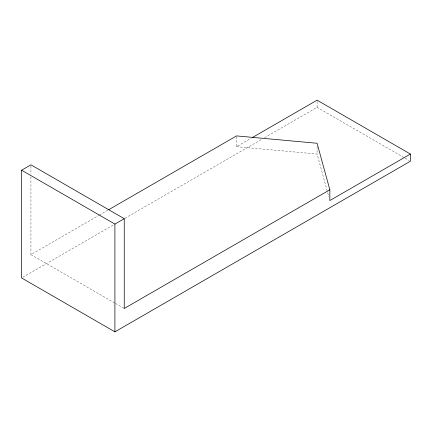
<?xml version="1.0" encoding="UTF-8"?>
<svg xmlns="http://www.w3.org/2000/svg" width="432" height="432" viewBox="0 0 432 432"><rect width="100%" height="100%" fill="white"/><g stroke="black" fill="none" stroke-linecap="round" stroke-linejoin="round"><path stroke-width="0.32" stroke-dasharray="2.16 1.62" d="M30.931 176.882L30.931 254.61L98.685 215.492M99.274 215.152L108.032 210.092M236.536 136.577L236.536 146.68L251.127 138.256M22.766 277.279L113.864 224.683M124.961 218.279L261.608 139.385M264.53 137.7L317.088 107.357L404.568 157.864M236.536 146.68L317.088 154.046L328.784 196.679M405.151 158.198L409.234 160.558M30.931 254.61L114.912 303.097M115.495 303.431L124.243 308.48M317.088 101.477L317.088 107.357M317.088 146.637L317.088 154.046M30.931 166.158L30.931 174.199"/><path stroke-width="0.65" d="M252.293 137.581L317.088 100.17L410.4 154.046L410.4 161.228L114.912 331.83L21.6 277.954L21.6 170.208L30.931 164.819L124.243 218.695L124.243 308.48L329.848 189.778L317.088 143.273L236.536 135.907L108.616 209.758M21.6 170.208L114.912 224.078L124.243 218.695M410.4 154.046L329.848 200.551L329.848 189.778M114.912 224.078L114.912 331.83"/></g></svg>
